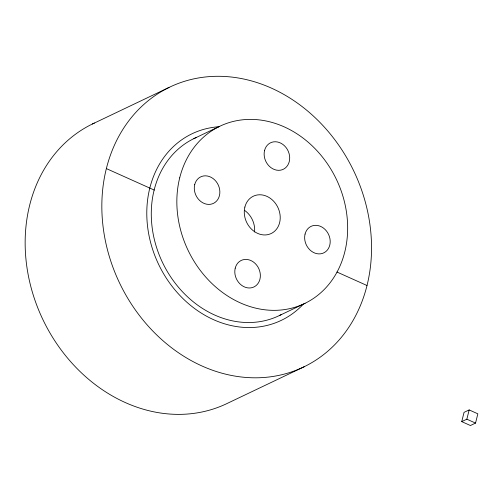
<?xml version="1.0" encoding="UTF-8"?>
<svg xmlns="http://www.w3.org/2000/svg" width="503" height="503" viewBox="0 0 503 503"><rect width="100%" height="100%" fill="white"/><g stroke="black" fill="none" stroke-linecap="round" stroke-linejoin="round"><path stroke-width="0.75" d="M461.741 421.627L464.049 412.359L469.161 409.926L477.85 413.818L475.542 423.086L470.431 425.525L461.741 421.627L466.853 419.188L475.542 423.086M466.853 419.188L469.161 409.926M92.345 124.021L169.033 87.453M193.837 138.639L219.402 126.454M279.536 315.469L305.095 303.278M304.34 366.656L227.658 403.217A155.131 129.799 64.5 0 1 42.755 319.304A155.131 129.799 64.5 0 1 94.419 123.034M106.359 168.593A155.131 129.799 64.5 0 0 271.84 376.628A155.131 129.799 64.5 0 0 331.854 135.936A155.131 129.799 64.5 0 0 106.359 168.593L154.339 190.115M336.935 272.022L367.008 285.515M303.07 304.422A103.423 86.535 64.5 0 1 158.527 264.188A103.423 86.535 64.5 0 1 218.566 126.756M244.458 210.298A20.686 17.309 64.5 0 1 254.556 231.996M281.573 314.432A98.248 82.209 64.5 0 1 162.607 262.692A98.248 82.209 64.5 0 1 196.61 137.363M244.873 207.073A20.686 17.309 64.5 0 0 266.936 234.807A20.686 17.309 64.5 0 0 274.94 202.715A20.686 17.309 64.5 0 0 244.873 207.073M235.222 268.149A14.713 12.311 64.5 0 0 250.915 287.879A14.713 12.311 64.5 0 0 256.605 265.056A14.713 12.311 64.5 0 0 235.222 268.149M194.718 184.576A14.713 12.311 64.5 0 0 210.411 204.3A14.713 12.311 64.5 0 0 216.101 181.476A14.713 12.311 64.5 0 0 194.718 184.576M179.709 177.842A98.248 82.209 64.5 0 0 284.516 309.596A98.248 82.209 64.5 0 0 322.524 157.156A98.248 82.209 64.5 0 0 179.709 177.842M305.063 234.071A14.713 12.311 64.5 0 0 320.751 253.795A14.713 12.311 64.5 0 0 326.441 230.971A14.713 12.311 64.5 0 0 305.063 234.071M264.559 150.491A14.713 12.311 64.5 0 0 280.246 170.221A14.713 12.311 64.5 0 0 285.937 147.398A14.713 12.311 64.5 0 0 264.559 150.491"/></g></svg>
